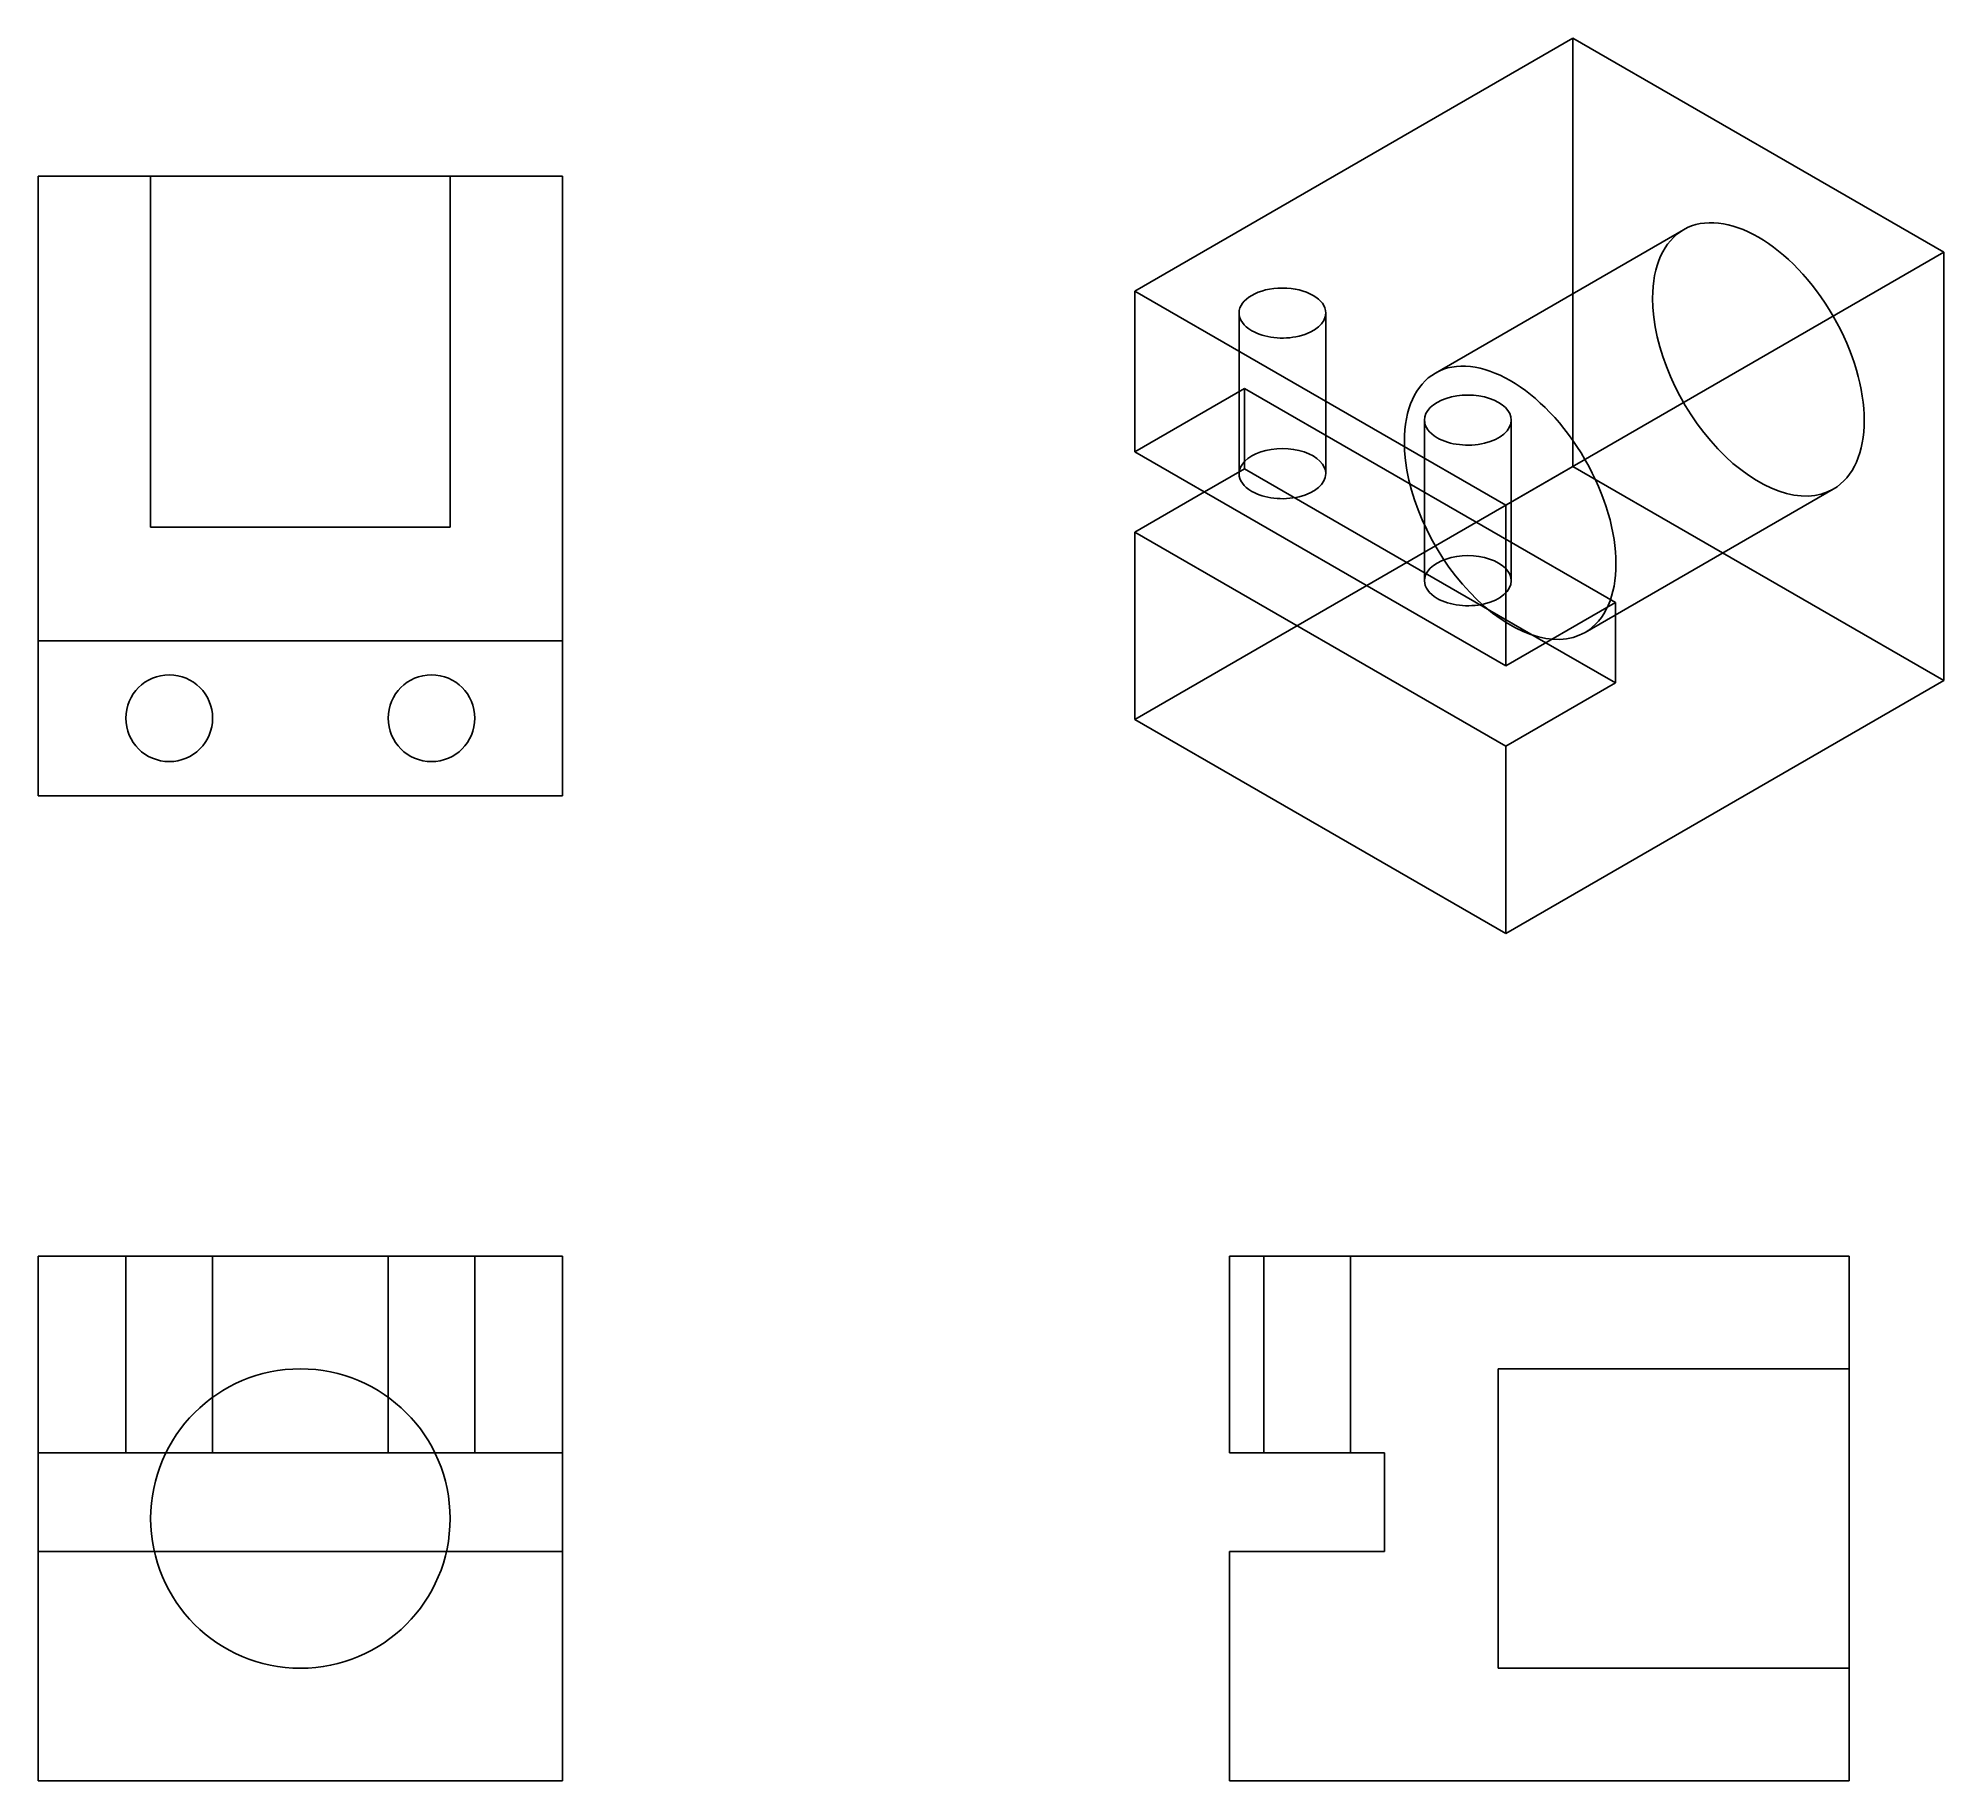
# Model space of a CAD drawing. Extents: x 0 to 26.1, y 60.9 to 84.7.
import ezdxf

# ---------------------------------------------------------------- set-up
doc = ezdxf.new("R2010")
doc.units = 0
doc.layers.get('0').update_dxf_attribs({"linetype": 'CONTINUOUS'})

msp = doc.modelspace()

# ---------------------------------------------------------------- linework, layer by layer
at = {"color": 7}
for p, q in [((15.039218, 81.221793), (21.026037, 84.678291)), ((21.026046, 78.825273), (21.026037, 84.678291)), ((21.026037, 84.678291), (26.094904, 81.751781)), ((0.049388, 82.793616), (7.217832, 82.793616)), ((0.049388, 74.32695), (0.049388, 82.793616)), ((0.049388, 82.793616), (7.217832, 82.793616)), ((0.049388, 74.32695), (0.049388, 82.793616)), ((1.587499, 82.793616), (1.638799, 82.793616)), ((1.638799, 82.793616), (1.587499, 82.793616)), ((1.587499, 82.793616), (1.587499, 77.995838)), ((1.638799, 82.793616), (1.790129, 82.793616)), ((1.790129, 82.793616), (1.638799, 82.793616)), ((1.790129, 82.793616), (2.033896, 82.793616)), ((2.033896, 82.793616), (1.790129, 82.793616)), ((2.033896, 82.793616), (2.357881, 82.793616)), ((2.357881, 82.793616), (2.033896, 82.793616)), ((2.357881, 82.793616), (2.745835, 82.793616)), ((2.745835, 82.793616), (2.357881, 82.793616)), ((2.745835, 82.793616), (3.178307, 82.793616)), ((3.178307, 82.793616), (2.745835, 82.793616)), ((3.178307, 82.793616), (3.63361, 82.793616)), ((3.63361, 82.793616), (3.178307, 82.793616)), ((3.63361, 82.793616), (4.088914, 82.793616)), ((4.088914, 82.793616), (3.63361, 82.793616)), ((4.088914, 82.793616), (4.521385, 82.793616)), ((4.521385, 82.793616), (4.088914, 82.793616)), ((4.521385, 82.793616), (4.909339, 82.793616)), ((4.909339, 82.793616), (4.521385, 82.793616)), ((4.909339, 82.793616), (5.233325, 82.793616)), ((5.233325, 82.793616), (4.909339, 82.793616)), ((5.233325, 82.793616), (5.477091, 82.793616)), ((5.477091, 82.793616), (5.233325, 82.793616)), ((5.477091, 82.793616), (5.628422, 82.793616)), ((5.628422, 82.793616), (5.477091, 82.793616)), ((5.628422, 82.793616), (5.679721, 82.793616)), ((5.679721, 82.793616), (5.628422, 82.793616)), ((5.679721, 77.995838), (5.679721, 82.793616)), ((7.217832, 82.793616), (7.217832, 74.32695)), ((7.217832, 82.793616), (7.217832, 74.32695)), ((19.144879, 80.101825), (22.537419, 82.060511)), ((26.094904, 81.751781), (20.10807, 78.29529)), ((26.094912, 75.898763), (26.094904, 81.751781)), ((15.039226, 79.026907), (15.039218, 81.221793)), ((20.10807, 78.29529), (15.039218, 81.221793)), ((16.462112, 78.727336), (16.462106, 80.922222)), ((17.647445, 78.727337), (17.647437, 80.922223)), ((16.535918, 79.891041), (15.039226, 79.026907)), ((16.535924, 78.793599), (16.535918, 79.891041)), ((16.535918, 79.891041), (21.604779, 76.964534)), ((18.996538, 77.264086), (18.996532, 79.45897)), ((20.181871, 77.264085), (20.181874, 79.458965)), ((15.039226, 79.026907), (20.10807, 76.100408)), ((15.039204, 75.368762), (21.026046, 78.825273)), ((15.989621, 78.478197), (16.535924, 78.793599)), ((16.535924, 78.793599), (20.65437, 76.415813)), ((21.026046, 78.825273), (26.094912, 75.898763)), ((15.039204, 77.929478), (15.989621, 78.478197)), ((21.190991, 76.557862), (24.58353, 78.516543)), ((20.10807, 76.100408), (20.10807, 78.29529)), ((1.587499, 77.995838), (1.638799, 77.995838)), ((1.638799, 77.995838), (1.587499, 77.995838)), ((1.638799, 77.995838), (1.790129, 77.995838)), ((1.790129, 77.995838), (1.638799, 77.995838)), ((1.790129, 77.995838), (2.033896, 77.995838)), ((2.033896, 77.995838), (1.790129, 77.995838)), ((2.033896, 77.995838), (2.357881, 77.995838)), ((2.357881, 77.995838), (2.033896, 77.995838)), ((2.357881, 77.995838), (2.745835, 77.995838)), ((2.745835, 77.995838), (2.357881, 77.995838)), ((2.745835, 77.995838), (3.178307, 77.995838)), ((3.178307, 77.995838), (2.745835, 77.995838)), ((3.178307, 77.995838), (3.63361, 77.995838)), ((3.63361, 77.995838), (3.178307, 77.995838)), ((3.63361, 77.995838), (4.088914, 77.995838)), ((4.088914, 77.995838), (3.63361, 77.995838)), ((4.088914, 77.995838), (4.521385, 77.995838)), ((4.521385, 77.995838), (4.088914, 77.995838)), ((4.521385, 77.995838), (4.909339, 77.995838)), ((4.909339, 77.995838), (4.521385, 77.995838)), ((4.909339, 77.995838), (5.233325, 77.995838)), ((5.233325, 77.995838), (4.909339, 77.995838)), ((5.233325, 77.995838), (5.477091, 77.995838)), ((5.477091, 77.995838), (5.233325, 77.995838)), ((5.477091, 77.995838), (5.628422, 77.995838)), ((5.628422, 77.995838), (5.477091, 77.995838)), ((5.628422, 77.995838), (5.679721, 77.995838)), ((5.679721, 77.995838), (5.628422, 77.995838)), ((15.039204, 75.368762), (15.039204, 77.929478)), ((20.10807, 75.002968), (15.039204, 77.929478)), ((20.10807, 76.100408), (21.604779, 76.964534)), ((21.604779, 76.964534), (21.604779, 75.867094)), ((0.049388, 74.32695), (0.049388, 76.443616)), ((0.049388, 76.443616), (7.217832, 76.443616)), ((0.049388, 76.443616), (7.217832, 76.443616)), ((0.049388, 76.443616), (0.049388, 74.32695)), ((7.217832, 76.443616), (7.217832, 74.32695)), ((7.217832, 74.32695), (7.217832, 76.443616)), ((20.65437, 76.415813), (21.604779, 75.867094)), ((26.094912, 75.898763), (20.108059, 72.442257)), ((21.604779, 75.867094), (20.10807, 75.002968)), ((20.108059, 72.442257), (15.039204, 75.368762)), ((1.841499, 74.792616), (1.841499, 74.792616)), ((5.425721, 74.792616), (5.425721, 74.792616)), ((20.108059, 72.442257), (20.10807, 75.002968)), ((7.217832, 74.32695), (0.049388, 74.32695)), ((7.217832, 74.32695), (0.049388, 74.32695)), ((0.049388, 74.32695), (7.217832, 74.32695)), ((0.049388, 68.033479), (7.217832, 68.033479)), ((0.049388, 60.865034), (0.049388, 68.033479)), ((0.049388, 65.345312), (0.049388, 68.033479)), ((7.217832, 68.033479), (0.049388, 68.033479)), ((1.248833, 65.345312), (1.248833, 68.033479)), ((1.263706, 68.033479), (1.248861, 68.033479)), ((1.30754, 68.033479), (1.263706, 68.033479)), ((1.378147, 68.033479), (1.30754, 68.033479)), ((1.471991, 68.033479), (1.378147, 68.033479)), ((1.584364, 68.033479), (1.471991, 68.033479)), ((1.709634, 68.033479), (1.584364, 68.033479)), ((1.841513, 68.033479), (1.709634, 68.033479)), ((1.973393, 68.033479), (1.841513, 68.033479)), ((2.098663, 68.033479), (1.973393, 68.033479)), ((2.211035, 68.033479), (2.098663, 68.033479)), ((2.30488, 68.033479), (2.211035, 68.033479)), ((2.375486, 68.033479), (2.30488, 68.033479)), ((2.419321, 68.033479), (2.375486, 68.033479)), ((2.434166, 68.033479), (2.419321, 68.033479)), ((2.434166, 65.345312), (2.434166, 68.033479)), ((4.833055, 65.345312), (4.833055, 68.033479)), ((4.847928, 68.033479), (4.833083, 68.033479)), ((4.891763, 68.033479), (4.847928, 68.033479)), ((4.962369, 68.033479), (4.891763, 68.033479)), ((5.056213, 68.033479), (4.962369, 68.033479)), ((5.168586, 68.033479), (5.056213, 68.033479)), ((5.293856, 68.033479), (5.168586, 68.033479)), ((5.425735, 68.033479), (5.293856, 68.033479)), ((5.557615, 68.033479), (5.425735, 68.033479)), ((5.682885, 68.033479), (5.557615, 68.033479)), ((5.795258, 68.033479), (5.682885, 68.033479)), ((5.889102, 68.033479), (5.795258, 68.033479)), ((5.959708, 68.033479), (5.889102, 68.033479)), ((6.003543, 68.033479), (5.959708, 68.033479)), ((6.018388, 68.033479), (6.003543, 68.033479)), ((6.018388, 65.345312), (6.018388, 68.033479)), ((7.217832, 60.865034), (7.217832, 68.033479)), ((7.217832, 65.345312), (7.217832, 68.033479)), ((16.33361, 65.345312), (16.33361, 68.033479)), ((16.33361, 68.033479), (24.800277, 68.033479)), ((16.33361, 65.345312), (16.33361, 68.033479)), ((24.800277, 68.033479), (16.33361, 68.033479)), ((16.799277, 68.033479), (16.81415, 68.033479)), ((16.81415, 68.033479), (16.799277, 68.033479)), ((16.799277, 68.033479), (16.81415, 68.033479)), ((16.81415, 68.033479), (16.799277, 68.033479)), ((16.799277, 68.033479), (16.799277, 65.345312)), ((16.799277, 68.033479), (16.799277, 65.345312)), ((16.81415, 68.033479), (16.857979, 68.033479)), ((16.857979, 68.033479), (16.81415, 68.033479)), ((16.81415, 68.033479), (16.857979, 68.033479)), ((16.857979, 68.033479), (16.81415, 68.033479)), ((16.857979, 68.033479), (16.928591, 68.033479)), ((16.928591, 68.033479), (16.857979, 68.033479)), ((16.857979, 68.033479), (16.928591, 68.033479)), ((16.928591, 68.033479), (16.857979, 68.033479)), ((16.928591, 68.033479), (17.02243, 68.033479)), ((17.02243, 68.033479), (16.928591, 68.033479)), ((16.928591, 68.033479), (17.02243, 68.033479)), ((17.02243, 68.033479), (16.928591, 68.033479)), ((17.02243, 68.033479), (17.134783, 68.033479)), ((17.134783, 68.033479), (17.02243, 68.033479)), ((17.02243, 68.033479), (17.134783, 68.033479)), ((17.134783, 68.033479), (17.02243, 68.033479)), ((17.134783, 68.033479), (17.260061, 68.033479)), ((17.260061, 68.033479), (17.134783, 68.033479)), ((17.134783, 68.033479), (17.260061, 68.033479)), ((17.260061, 68.033479), (17.134783, 68.033479)), ((17.260061, 68.033479), (17.391944, 68.033479)), ((17.391944, 68.033479), (17.260061, 68.033479)), ((17.260061, 68.033479), (17.391944, 68.033479)), ((17.391944, 68.033479), (17.260061, 68.033479)), ((17.391944, 68.033479), (17.523826, 68.033479)), ((17.523826, 68.033479), (17.391944, 68.033479)), ((17.391944, 68.033479), (17.523826, 68.033479)), ((17.523826, 68.033479), (17.391944, 68.033479)), ((17.523826, 68.033479), (17.649104, 68.033479)), ((17.649104, 68.033479), (17.523826, 68.033479)), ((17.523826, 68.033479), (17.649104, 68.033479)), ((17.649104, 68.033479), (17.523826, 68.033479)), ((17.649104, 68.033479), (17.761457, 68.033479)), ((17.761457, 68.033479), (17.649104, 68.033479)), ((17.649104, 68.033479), (17.761457, 68.033479)), ((17.761457, 68.033479), (17.649104, 68.033479)), ((17.761457, 68.033479), (17.855296, 68.033479)), ((17.855296, 68.033479), (17.761457, 68.033479)), ((17.761457, 68.033479), (17.855296, 68.033479)), ((17.855296, 68.033479), (17.761457, 68.033479)), ((17.855296, 68.033479), (17.925908, 68.033479)), ((17.925908, 68.033479), (17.855296, 68.033479)), ((17.855296, 68.033479), (17.925908, 68.033479)), ((17.925908, 68.033479), (17.855296, 68.033479)), ((17.925908, 68.033479), (17.969737, 68.033479)), ((17.969737, 68.033479), (17.925908, 68.033479)), ((17.925908, 68.033479), (17.969737, 68.033479)), ((17.969737, 68.033479), (17.925908, 68.033479)), ((17.969737, 68.033479), (17.98461, 68.033479)), ((17.98461, 68.033479), (17.969737, 68.033479)), ((17.969737, 68.033479), (17.98461, 68.033479)), ((17.98461, 68.033479), (17.969737, 68.033479)), ((17.98461, 65.345312), (17.98461, 68.033479)), ((17.98461, 65.345312), (17.98461, 68.033479)), ((24.800277, 60.865034), (24.800277, 68.033479)), ((24.800277, 60.865034), (24.800277, 68.033479)), ((3.63361, 66.495368), (3.63361, 66.495368)), ((3.63361, 66.495368), (3.63361, 66.495368)), ((20.002499, 66.482501), (20.002499, 66.49537)), ((20.002499, 66.495368), (20.002499, 66.444068)), ((20.002499, 66.495368), (24.800277, 66.495368)), ((20.002499, 66.444068), (20.002499, 66.482501)), ((20.002499, 66.380545), (20.002499, 66.444068)), ((20.002499, 66.444068), (20.002499, 66.292738)), ((24.800277, 66.482501), (24.800277, 66.49537)), ((24.800277, 66.495368), (24.800277, 66.444068)), ((24.800277, 66.444068), (24.800277, 66.482501)), ((24.800277, 66.380545), (24.800277, 66.444068)), ((24.800277, 66.444068), (24.800277, 66.292738)), ((20.002499, 66.292738), (20.002499, 66.380545)), ((20.002499, 66.181748), (20.002499, 66.292738)), ((20.002499, 66.292738), (20.002499, 66.048971)), ((20.002499, 66.048971), (20.002499, 66.181748)), ((24.800277, 66.292738), (24.800277, 66.380545)), ((24.800277, 66.181748), (24.800277, 66.292738)), ((24.800277, 66.292738), (24.800277, 66.048971)), ((24.800277, 66.048971), (24.800277, 66.181748)), ((20.002499, 65.896074), (20.002499, 66.048971)), ((20.002499, 66.048971), (20.002499, 65.724986)), ((20.002499, 65.724986), (20.002499, 65.896074)), ((24.800277, 65.896074), (24.800277, 66.048971)), ((24.800277, 66.048971), (24.800277, 65.724986)), ((24.800277, 65.724986), (24.800277, 65.896074)), ((20.002499, 65.537852), (20.002499, 65.724986)), ((20.002499, 65.724986), (20.002499, 65.337032)), ((24.800277, 65.537852), (24.800277, 65.724986)), ((24.800277, 65.724986), (24.800277, 65.337032)), ((20.002499, 65.337032), (20.002499, 65.537852)), ((24.800277, 65.337032), (24.800277, 65.537852)), ((0.049388, 65.345312), (7.217832, 65.345312)), ((0.049388, 64.001229), (0.049388, 65.345312)), ((0.049388, 65.345312), (7.217832, 65.345312)), ((1.263706, 65.345312), (1.248861, 65.345312)), ((1.30754, 65.345312), (1.263706, 65.345312)), ((1.378147, 65.345312), (1.30754, 65.345312)), ((1.471991, 65.345312), (1.378147, 65.345312)), ((1.584364, 65.345312), (1.471991, 65.345312)), ((1.709634, 65.345312), (1.584364, 65.345312)), ((1.841513, 65.345312), (1.709634, 65.345312)), ((1.973393, 65.345312), (1.841513, 65.345312)), ((2.098663, 65.345312), (1.973393, 65.345312)), ((2.211035, 65.345312), (2.098663, 65.345312)), ((2.30488, 65.345312), (2.211035, 65.345312)), ((2.375486, 65.345312), (2.30488, 65.345312)), ((2.419321, 65.345312), (2.375486, 65.345312)), ((2.434166, 65.345312), (2.419321, 65.345312)), ((4.847928, 65.345312), (4.833083, 65.345312)), ((4.891763, 65.345312), (4.847928, 65.345312)), ((4.962369, 65.345312), (4.891763, 65.345312)), ((5.056213, 65.345312), (4.962369, 65.345312)), ((5.168586, 65.345312), (5.056213, 65.345312)), ((5.293856, 65.345312), (5.168586, 65.345312)), ((5.425735, 65.345312), (5.293856, 65.345312)), ((5.557615, 65.345312), (5.425735, 65.345312)), ((5.682885, 65.345312), (5.557615, 65.345312)), ((5.795258, 65.345312), (5.682885, 65.345312)), ((5.889102, 65.345312), (5.795258, 65.345312)), ((5.959708, 65.345312), (5.889102, 65.345312)), ((6.003543, 65.345312), (5.959708, 65.345312)), ((6.018388, 65.345312), (6.003543, 65.345312)), ((7.217832, 65.345312), (7.217832, 64.001229)), ((18.450277, 65.345312), (16.33361, 65.345312)), ((16.33361, 65.345312), (18.450277, 65.345312)), ((16.799277, 65.345312), (16.81415, 65.345312)), ((16.81415, 65.345312), (16.799277, 65.345312)), ((16.799277, 65.345312), (16.81415, 65.345312)), ((16.81415, 65.345312), (16.799277, 65.345312)), ((16.81415, 65.345312), (16.857979, 65.345312)), ((16.857979, 65.345312), (16.81415, 65.345312)), ((16.81415, 65.345312), (16.857979, 65.345312)), ((16.857979, 65.345312), (16.81415, 65.345312)), ((16.857979, 65.345312), (16.928591, 65.345312)), ((16.928591, 65.345312), (16.857979, 65.345312)), ((16.857979, 65.345312), (16.928591, 65.345312)), ((16.928591, 65.345312), (16.857979, 65.345312)), ((16.928591, 65.345312), (17.02243, 65.345312)), ((17.02243, 65.345312), (16.928591, 65.345312)), ((16.928591, 65.345312), (17.02243, 65.345312)), ((17.02243, 65.345312), (16.928591, 65.345312)), ((17.02243, 65.345312), (17.134783, 65.345312)), ((17.134783, 65.345312), (17.02243, 65.345312)), ((17.02243, 65.345312), (17.134783, 65.345312)), ((17.134783, 65.345312), (17.02243, 65.345312)), ((17.134783, 65.345312), (17.260061, 65.345312)), ((17.260061, 65.345312), (17.134783, 65.345312)), ((17.134783, 65.345312), (17.260061, 65.345312)), ((17.260061, 65.345312), (17.134783, 65.345312)), ((17.260061, 65.345312), (17.391944, 65.345312)), ((17.391944, 65.345312), (17.260061, 65.345312)), ((17.260061, 65.345312), (17.391944, 65.345312)), ((17.391944, 65.345312), (17.260061, 65.345312)), ((17.391944, 65.345312), (17.523826, 65.345312)), ((17.523826, 65.345312), (17.391944, 65.345312)), ((17.391944, 65.345312), (17.523826, 65.345312)), ((17.523826, 65.345312), (17.391944, 65.345312)), ((17.523826, 65.345312), (17.649104, 65.345312)), ((17.649104, 65.345312), (17.523826, 65.345312)), ((17.523826, 65.345312), (17.649104, 65.345312)), ((17.649104, 65.345312), (17.523826, 65.345312)), ((17.649104, 65.345312), (17.761457, 65.345312)), ((17.761457, 65.345312), (17.649104, 65.345312)), ((17.649104, 65.345312), (17.761457, 65.345312)), ((17.761457, 65.345312), (17.649104, 65.345312)), ((17.761457, 65.345312), (17.855296, 65.345312)), ((17.855296, 65.345312), (17.761457, 65.345312)), ((17.761457, 65.345312), (17.855296, 65.345312)), ((17.855296, 65.345312), (17.761457, 65.345312)), ((17.855296, 65.345312), (17.925908, 65.345312)), ((17.925908, 65.345312), (17.855296, 65.345312)), ((17.855296, 65.345312), (17.925908, 65.345312)), ((17.925908, 65.345312), (17.855296, 65.345312)), ((17.925908, 65.345312), (17.969737, 65.345312)), ((17.969737, 65.345312), (17.925908, 65.345312)), ((17.925908, 65.345312), (17.969737, 65.345312)), ((17.969737, 65.345312), (17.925908, 65.345312)), ((17.969737, 65.345312), (17.98461, 65.345312)), ((17.98461, 65.345312), (17.969737, 65.345312)), ((17.969737, 65.345312), (17.98461, 65.345312)), ((17.98461, 65.345312), (17.969737, 65.345312)), ((18.450277, 64.001229), (18.450277, 65.345312)), ((18.450277, 65.345312), (18.450277, 64.001229)), ((20.002499, 65.125043), (20.002499, 65.337032)), ((20.002499, 65.337032), (20.002499, 64.90456)), ((20.002499, 64.90456), (20.002499, 65.125043)), ((24.800277, 65.125043), (24.800277, 65.337032)), ((24.800277, 65.337032), (24.800277, 64.90456)), ((24.800277, 64.90456), (24.800277, 65.125043)), ((20.002499, 64.678347), (20.002499, 64.90456)), ((20.002499, 64.90456), (20.002499, 64.449256)), ((24.800277, 64.678347), (24.800277, 64.90456)), ((24.800277, 64.90456), (24.800277, 64.449256)), ((20.002499, 64.449256), (20.002499, 64.678347)), ((24.800277, 64.449256), (24.800277, 64.678347)), ((20.002499, 64.220168), (20.002499, 64.449259)), ((20.002499, 64.449256), (20.002499, 63.993953)), ((24.800277, 64.220168), (24.800277, 64.449259)), ((24.800277, 64.449256), (24.800277, 63.993953)), ((20.002499, 63.993956), (20.002499, 64.220168)), ((24.800277, 63.993956), (24.800277, 64.220168)), ((0.049388, 64.001229), (7.217832, 64.001229)), ((0.049388, 60.865034), (0.049388, 64.001229)), ((7.217832, 64.001229), (0.049388, 64.001229)), ((7.217832, 60.865034), (7.217832, 64.001229)), ((16.33361, 60.865034), (16.33361, 64.001229)), ((16.33361, 64.001229), (18.450277, 64.001229)), ((16.33361, 60.865034), (16.33361, 64.001229)), ((18.450277, 64.001229), (16.33361, 64.001229)), ((20.002499, 63.773472), (20.002499, 63.993956)), ((20.002499, 63.993953), (20.002499, 63.561481)), ((24.800277, 63.773472), (24.800277, 63.993956)), ((24.800277, 63.993953), (24.800277, 63.561481)), ((20.002499, 63.561484), (20.002499, 63.773472)), ((20.002499, 63.360663), (20.002499, 63.561484)), ((20.002499, 63.561481), (20.002499, 63.173527)), ((24.800277, 63.561484), (24.800277, 63.773472)), ((24.800277, 63.360663), (24.800277, 63.561484)), ((24.800277, 63.561481), (24.800277, 63.173527)), ((20.002499, 63.17353), (20.002499, 63.360663)), ((24.800277, 63.17353), (24.800277, 63.360663)), ((20.002499, 63.002441), (20.002499, 63.17353)), ((20.002499, 63.173527), (20.002499, 62.849542)), ((24.800277, 63.002441), (24.800277, 63.17353)), ((24.800277, 63.173527), (24.800277, 62.849542)), ((20.002499, 62.849545), (20.002499, 63.002441)), ((20.002499, 62.716768), (20.002499, 62.849545)), ((20.002499, 62.849542), (20.002499, 62.605775)), ((24.800277, 62.849545), (24.800277, 63.002441)), ((24.800277, 62.716768), (24.800277, 62.849545)), ((24.800277, 62.849542), (24.800277, 62.605775)), ((20.002499, 62.605778), (20.002499, 62.716768)), ((20.002499, 62.51797), (20.002499, 62.605778)), ((20.002499, 62.605775), (20.002499, 62.454445)), ((20.002499, 62.454448), (20.002499, 62.51797)), ((24.800277, 62.605778), (24.800277, 62.716768)), ((24.800277, 62.51797), (24.800277, 62.605778)), ((24.800277, 62.605775), (24.800277, 62.454445)), ((24.800277, 62.454448), (24.800277, 62.51797)), ((20.002499, 62.416015), (20.002499, 62.454448)), ((20.002499, 62.454445), (20.002499, 62.403145)), ((20.002499, 62.403145), (20.002499, 62.416015)), ((20.002499, 62.403145), (24.800277, 62.403145)), ((24.800277, 62.416015), (24.800277, 62.454448)), ((24.800277, 62.454445), (24.800277, 62.403145)), ((24.800277, 62.403145), (24.800277, 62.416015)), ((0.049388, 60.865034), (7.217832, 60.865034)), ((7.217832, 60.865034), (0.049388, 60.865034)), ((16.33361, 60.865034), (24.800277, 60.865034)), ((24.800277, 60.865034), (16.33361, 60.865034))]:
    msp.add_line(p, q, dxfattribs=at)
for points in [[(22.537419, 82.060511), (23.102556, 82.385852), (24.018062, 81.856904), (24.582792, 80.878763)], [(22.113657, 81.123848), (22.113657, 81.56693), (22.266089, 81.903857), (22.537419, 82.060511)], [(17.05477, 81.263653), (16.727955, 81.263653), (16.462819, 81.110909), (16.462106, 80.922222)], [(17.647437, 80.922223), (17.646723, 81.11091), (17.381586, 81.263653), (17.05477, 81.263653)], [(23.006802, 79.06472), (22.466163, 79.635441), (22.113657, 80.448137), (22.113657, 81.123848)], [(16.462106, 80.922222), (16.46211, 80.831468), (16.524558, 80.744432), (16.635712, 80.680263)], [(17.281581, 80.606102), (17.503036, 80.659064), (17.647431, 80.783829), (17.647437, 80.922223)], [(24.582792, 80.878763), (25.147522, 79.900622), (25.147853, 78.843296), (24.58353, 78.516543)], [(16.635712, 80.680263), (16.805217, 80.582409), (17.060125, 80.553139), (17.281581, 80.606102)], [(19.144879, 80.101825), (19.710147, 80.426202), (20.625023, 79.897196), (21.189434, 78.919609)], [(18.721123, 79.165165), (18.721122, 79.608243), (18.873552, 79.94517), (19.144879, 80.101825)], [(19.292871, 79.755305), (19.109497, 79.694181), (18.996534, 79.581219), (18.996532, 79.45897)], [(19.885542, 79.755303), (19.70217, 79.816428), (19.476245, 79.816429), (19.292871, 79.755305)], [(20.181874, 79.458965), (20.181875, 79.581214), (20.068914, 79.694178), (19.885542, 79.755303)], [(18.996532, 79.45897), (18.996536, 79.368216), (19.058986, 79.281181), (19.170141, 79.217011)], [(19.816012, 79.142844), (20.037471, 79.195805), (20.181868, 79.320571), (20.181874, 79.458965)], [(19.170141, 79.217011), (19.339643, 79.119154), (19.594553, 79.089882), (19.816012, 79.142844)], [(16.758444, 79.02367), (16.575073, 78.962546), (16.462111, 78.849584), (16.462112, 78.727336)], [(17.351111, 79.023671), (17.167739, 79.084795), (16.941816, 79.084795), (16.758444, 79.02367)], [(17.647445, 78.727337), (17.647445, 78.849585), (17.534483, 78.962547), (17.351111, 79.023671)], [(19.614266, 77.106043), (19.07363, 77.676763), (18.721125, 78.489455), (18.721123, 79.165165)], [(21.189434, 78.919609), (21.753845, 77.942021), (21.754542, 76.885212), (21.190991, 76.557862)], [(24.58353, 78.516543), (24.169743, 78.277644), (23.547441, 78.493998), (23.006802, 79.06472)], [(16.462112, 78.727336), (16.462116, 78.636589), (16.524555, 78.549559), (16.635695, 78.485391)], [(17.281573, 78.411211), (17.503038, 78.464172), (17.64744, 78.58894), (17.647445, 78.727337)], [(16.635695, 78.485391), (16.805194, 78.387528), (17.060108, 78.358251), (17.281573, 78.411211)], [(19.885736, 77.560749), (19.702264, 77.621961), (19.476146, 77.621961), (19.292674, 77.560749)], [(19.292674, 77.560749), (19.109202, 77.499537), (18.996293, 77.386428), (18.996538, 77.264086)], [(20.181871, 77.264085), (20.182116, 77.386427), (20.069208, 77.499537), (19.885736, 77.560749)], [(18.996538, 77.264086), (18.996541, 77.173336), (19.058984, 77.086304), (19.17013, 77.022135)], [(21.190991, 76.557862), (20.777202, 76.318968), (20.154903, 76.535323), (19.614266, 77.106043)], [(19.816004, 76.947962), (20.037466, 77.000922), (20.181865, 77.125689), (20.181871, 77.264085)], [(19.17013, 77.022135), (19.33963, 76.924275), (19.594542, 76.895001), (19.816004, 76.947962)], [(1.841499, 75.97795), (1.514178, 75.97795), (1.248833, 75.712604), (1.248833, 75.385283)], [(2.434166, 75.385283), (2.434166, 75.712604), (2.16882, 75.97795), (1.841499, 75.97795)], [(5.425721, 75.97795), (5.098401, 75.97795), (4.833055, 75.712604), (4.833055, 75.385283)], [(6.018388, 75.385283), (6.018388, 75.712604), (5.753042, 75.97795), (5.425721, 75.97795)], [(1.248833, 75.385283), (1.248833, 75.057962), (1.514178, 74.792616), (1.841499, 74.792616)], [(1.841499, 74.792616), (2.16882, 74.792616), (2.434166, 75.057962), (2.434166, 75.385283)], [(4.833055, 75.385283), (4.833055, 75.057962), (5.098401, 74.792616), (5.425721, 74.792616)], [(5.425721, 74.792616), (5.753042, 74.792616), (6.018388, 75.057962), (6.018388, 75.385283)], [(1.248833, 68.033479), (1.25015, 68.033479), (1.251391, 68.033479), (1.252558, 68.033479)], [(1.252558, 68.033479), (1.256264, 68.033479), (1.25998, 68.033479), (1.263706, 68.033479)], [(1.263706, 68.033479), (1.269839, 68.033479), (1.275973, 68.033479), (1.282107, 68.033479)], [(1.282107, 68.033479), (1.290592, 68.033479), (1.299068, 68.033479), (1.307535, 68.033479)], [(1.307535, 68.033479), (1.318259, 68.033479), (1.328975, 68.033479), (1.339683, 68.033479)], [(1.339683, 68.033479), (1.352496, 68.033479), (1.365315, 68.033479), (1.378141, 68.033479)], [(1.378141, 68.033479), (1.392911, 68.033479), (1.407674, 68.033479), (1.42243, 68.033479)], [(1.42243, 68.033479), (1.43895, 68.033479), (1.455468, 68.033479), (1.471986, 68.033479)], [(1.471986, 68.033479), (1.490048, 68.033479), (1.508116, 68.033479), (1.526189, 68.033479)], [(1.526189, 68.033479), (1.54558, 68.033479), (1.564969, 68.033479), (1.584358, 68.033479)], [(1.584358, 68.033479), (1.604827, 68.033479), (1.625294, 68.033479), (1.645761, 68.033479)], [(1.645761, 68.033479), (1.66705, 68.033479), (1.688339, 68.033479), (1.709628, 68.033479)], [(1.709628, 68.033479), (1.753154, 68.033479), (1.797114, 68.033479), (1.841508, 68.033479)], [(1.841499, 68.033479), (1.863618, 68.033479), (1.885738, 68.033479), (1.907858, 68.033479)], [(1.907858, 68.033479), (1.951849, 68.033479), (1.994978, 68.033479), (2.037246, 68.033479)], [(2.037246, 68.033479), (2.057712, 68.033479), (2.07818, 68.033479), (2.098649, 68.033479)], [(2.098649, 68.033479), (2.118037, 68.033479), (2.137427, 68.033479), (2.156818, 68.033479)], [(2.156818, 68.033479), (2.17488, 68.033479), (2.192948, 68.033479), (2.211021, 68.033479)], [(2.211021, 68.033479), (2.227541, 68.033479), (2.244059, 68.033479), (2.260577, 68.033479)], [(2.260577, 68.033479), (2.275346, 68.033479), (2.290109, 68.033479), (2.304866, 68.033479)], [(2.304866, 68.033479), (2.317679, 68.033479), (2.330498, 68.033479), (2.343324, 68.033479)], [(2.343324, 68.033479), (2.354049, 68.033479), (2.364765, 68.033479), (2.375472, 68.033479)], [(2.375472, 68.033479), (2.383958, 68.033479), (2.392434, 68.033479), (2.4009, 68.033479)], [(2.4009, 68.033479), (2.407034, 68.033479), (2.413168, 68.033479), (2.419301, 68.033479)], [(2.419301, 68.033479), (2.423008, 68.033479), (2.426714, 68.033479), (2.430421, 68.033479)], [(2.430421, 68.033479), (2.431738, 68.033479), (2.43298, 68.033479), (2.434146, 68.033479)], [(4.833055, 68.033479), (4.834372, 68.033479), (4.835614, 68.033479), (4.83678, 68.033479)], [(4.83678, 68.033479), (4.840487, 68.033479), (4.844193, 68.033479), (4.8479, 68.033479)], [(4.8479, 68.033479), (4.854033, 68.033479), (4.860167, 68.033479), (4.8663, 68.033479)], [(4.8663, 68.033479), (4.874786, 68.033479), (4.883262, 68.033479), (4.891729, 68.033479)], [(4.891729, 68.033479), (4.902453, 68.033479), (4.913169, 68.033479), (4.923877, 68.033479)], [(4.923877, 68.033479), (4.93669, 68.033479), (4.949509, 68.033479), (4.962335, 68.033479)], [(4.962335, 68.033479), (4.977105, 68.033479), (4.991868, 68.033479), (5.006624, 68.033479)], [(5.006624, 68.033479), (5.023144, 68.033479), (5.039662, 68.033479), (5.05618, 68.033479)], [(5.05618, 68.033479), (5.074242, 68.033479), (5.09231, 68.033479), (5.110383, 68.033479)], [(5.110383, 68.033479), (5.129774, 68.033479), (5.149163, 68.033479), (5.168552, 68.033479)], [(5.168552, 68.033479), (5.189021, 68.033479), (5.209488, 68.033479), (5.229955, 68.033479)], [(5.229955, 68.033479), (5.251244, 68.033479), (5.272533, 68.033479), (5.293822, 68.033479)], [(5.293822, 68.033479), (5.337348, 68.033479), (5.381308, 68.033479), (5.425702, 68.033479)], [(5.425721, 68.033479), (5.44784, 68.033479), (5.46996, 68.033479), (5.49208, 68.033479)], [(5.49208, 68.033479), (5.536071, 68.033479), (5.5792, 68.033479), (5.621468, 68.033479)], [(5.621468, 68.033479), (5.641935, 68.033479), (5.662402, 68.033479), (5.682871, 68.033479)], [(5.682871, 68.033479), (5.70226, 68.033479), (5.721649, 68.033479), (5.74104, 68.033479)], [(5.74104, 68.033479), (5.759102, 68.033479), (5.77717, 68.033479), (5.795243, 68.033479)], [(5.795243, 68.033479), (5.811763, 68.033479), (5.828281, 68.033479), (5.844799, 68.033479)], [(5.844799, 68.033479), (5.859568, 68.033479), (5.874331, 68.033479), (5.889088, 68.033479)], [(5.889088, 68.033479), (5.901901, 68.033479), (5.91472, 68.033479), (5.927546, 68.033479)], [(5.927546, 68.033479), (5.938271, 68.033479), (5.948987, 68.033479), (5.959694, 68.033479)], [(5.959694, 68.033479), (5.96818, 68.033479), (5.976656, 68.033479), (5.985123, 68.033479)], [(5.985123, 68.033479), (5.991256, 68.033479), (5.99739, 68.033479), (6.003523, 68.033479)], [(6.003523, 68.033479), (6.00723, 68.033479), (6.010946, 68.033479), (6.014671, 68.033479)], [(6.014671, 68.033479), (6.015988, 68.033479), (6.01723, 68.033479), (6.018397, 68.033479)], [(3.63361, 66.495368), (2.503574, 66.495368), (1.587499, 65.579292), (1.587499, 64.449256)], [(3.63361, 66.495368), (2.503574, 66.495368), (1.587499, 65.579292), (1.587499, 64.449256)], [(5.679721, 64.449256), (5.679721, 65.579292), (4.763646, 66.495368), (3.63361, 66.495368)], [(5.679721, 64.449256), (5.679721, 65.579292), (4.763646, 66.495368), (3.63361, 66.495368)], [(1.248833, 65.345312), (1.25015, 65.345312), (1.251391, 65.345312), (1.252558, 65.345312)], [(1.252558, 65.345312), (1.256264, 65.345312), (1.25998, 65.345312), (1.263706, 65.345312)], [(1.263706, 65.345312), (1.269839, 65.345312), (1.275973, 65.345312), (1.282107, 65.345312)], [(1.282107, 65.345312), (1.290592, 65.345312), (1.299068, 65.345312), (1.307535, 65.345312)], [(1.307535, 65.345312), (1.318259, 65.345312), (1.328975, 65.345312), (1.339683, 65.345312)], [(1.339683, 65.345312), (1.352496, 65.345312), (1.365315, 65.345312), (1.378141, 65.345312)], [(1.378141, 65.345312), (1.392911, 65.345312), (1.407674, 65.345312), (1.42243, 65.345312)], [(1.42243, 65.345312), (1.43895, 65.345312), (1.455468, 65.345312), (1.471986, 65.345312)], [(1.471986, 65.345312), (1.490048, 65.345312), (1.508116, 65.345312), (1.526189, 65.345312)], [(1.526189, 65.345312), (1.54558, 65.345312), (1.564969, 65.345312), (1.584358, 65.345312)], [(1.584358, 65.345312), (1.604827, 65.345312), (1.625294, 65.345312), (1.645761, 65.345312)], [(1.645761, 65.345312), (1.66705, 65.345312), (1.688339, 65.345312), (1.709628, 65.345312)], [(1.709628, 65.345312), (1.753154, 65.345312), (1.797114, 65.345312), (1.841508, 65.345312)], [(1.841499, 65.345312), (1.863618, 65.345312), (1.885738, 65.345312), (1.907858, 65.345312)], [(1.907858, 65.345312), (1.951849, 65.345312), (1.994978, 65.345312), (2.037246, 65.345312)], [(2.037246, 65.345312), (2.057712, 65.345312), (2.07818, 65.345312), (2.098649, 65.345312)], [(2.098649, 65.345312), (2.118037, 65.345312), (2.137427, 65.345312), (2.156818, 65.345312)], [(2.156818, 65.345312), (2.17488, 65.345312), (2.192948, 65.345312), (2.211021, 65.345312)], [(2.211021, 65.345312), (2.227541, 65.345312), (2.244059, 65.345312), (2.260577, 65.345312)], [(2.260577, 65.345312), (2.275346, 65.345312), (2.290109, 65.345312), (2.304866, 65.345312)], [(2.304866, 65.345312), (2.317679, 65.345312), (2.330498, 65.345312), (2.343324, 65.345312)], [(2.343324, 65.345312), (2.354049, 65.345312), (2.364765, 65.345312), (2.375472, 65.345312)], [(2.375472, 65.345312), (2.383958, 65.345312), (2.392434, 65.345312), (2.4009, 65.345312)], [(2.4009, 65.345312), (2.407034, 65.345312), (2.413168, 65.345312), (2.419301, 65.345312)], [(2.419301, 65.345312), (2.423008, 65.345312), (2.426714, 65.345312), (2.430421, 65.345312)], [(2.430421, 65.345312), (2.431738, 65.345312), (2.43298, 65.345312), (2.434146, 65.345312)], [(4.833055, 65.345312), (4.834372, 65.345312), (4.835614, 65.345312), (4.83678, 65.345312)], [(4.83678, 65.345312), (4.840487, 65.345312), (4.844193, 65.345312), (4.8479, 65.345312)], [(4.8479, 65.345312), (4.854033, 65.345312), (4.860167, 65.345312), (4.8663, 65.345312)], [(4.8663, 65.345312), (4.874786, 65.345312), (4.883262, 65.345312), (4.891729, 65.345312)], [(4.891729, 65.345312), (4.902453, 65.345312), (4.913169, 65.345312), (4.923877, 65.345312)], [(4.923877, 65.345312), (4.93669, 65.345312), (4.949509, 65.345312), (4.962335, 65.345312)], [(4.962335, 65.345312), (4.977105, 65.345312), (4.991868, 65.345312), (5.006624, 65.345312)], [(5.006624, 65.345312), (5.023144, 65.345312), (5.039662, 65.345312), (5.05618, 65.345312)], [(5.05618, 65.345312), (5.074242, 65.345312), (5.09231, 65.345312), (5.110383, 65.345312)], [(5.110383, 65.345312), (5.129774, 65.345312), (5.149163, 65.345312), (5.168552, 65.345312)], [(5.168552, 65.345312), (5.189021, 65.345312), (5.209488, 65.345312), (5.229955, 65.345312)], [(5.229955, 65.345312), (5.251244, 65.345312), (5.272533, 65.345312), (5.293822, 65.345312)], [(5.293822, 65.345312), (5.337348, 65.345312), (5.381308, 65.345312), (5.425702, 65.345312)], [(5.425721, 65.345312), (5.44784, 65.345312), (5.46996, 65.345312), (5.49208, 65.345312)], [(5.49208, 65.345312), (5.536071, 65.345312), (5.5792, 65.345312), (5.621468, 65.345312)], [(5.621468, 65.345312), (5.641935, 65.345312), (5.662402, 65.345312), (5.682871, 65.345312)], [(5.682871, 65.345312), (5.70226, 65.345312), (5.721649, 65.345312), (5.74104, 65.345312)], [(5.74104, 65.345312), (5.759102, 65.345312), (5.77717, 65.345312), (5.795243, 65.345312)], [(5.795243, 65.345312), (5.811763, 65.345312), (5.828281, 65.345312), (5.844799, 65.345312)], [(5.844799, 65.345312), (5.859568, 65.345312), (5.874331, 65.345312), (5.889088, 65.345312)], [(5.889088, 65.345312), (5.901901, 65.345312), (5.91472, 65.345312), (5.927546, 65.345312)], [(5.927546, 65.345312), (5.938271, 65.345312), (5.948987, 65.345312), (5.959694, 65.345312)], [(5.959694, 65.345312), (5.96818, 65.345312), (5.976656, 65.345312), (5.985123, 65.345312)], [(5.985123, 65.345312), (5.991256, 65.345312), (5.99739, 65.345312), (6.003523, 65.345312)], [(6.003523, 65.345312), (6.00723, 65.345312), (6.010946, 65.345312), (6.014671, 65.345312)], [(6.014671, 65.345312), (6.015988, 65.345312), (6.01723, 65.345312), (6.018397, 65.345312)], [(1.587499, 64.449256), (1.587499, 63.319221), (2.503574, 62.403145), (3.63361, 62.403145)], [(1.587499, 64.449256), (1.587499, 63.319221), (2.503574, 62.403145), (3.63361, 62.403145)], [(3.63361, 62.403145), (4.763646, 62.403145), (5.679721, 63.319221), (5.679721, 64.449256)], [(3.63361, 62.403145), (4.763646, 62.403145), (5.679721, 63.319221), (5.679721, 64.449256)]]:
    msp.add_open_spline(points, degree=3, dxfattribs=at)

doc.saveas('drawing.dxf')
